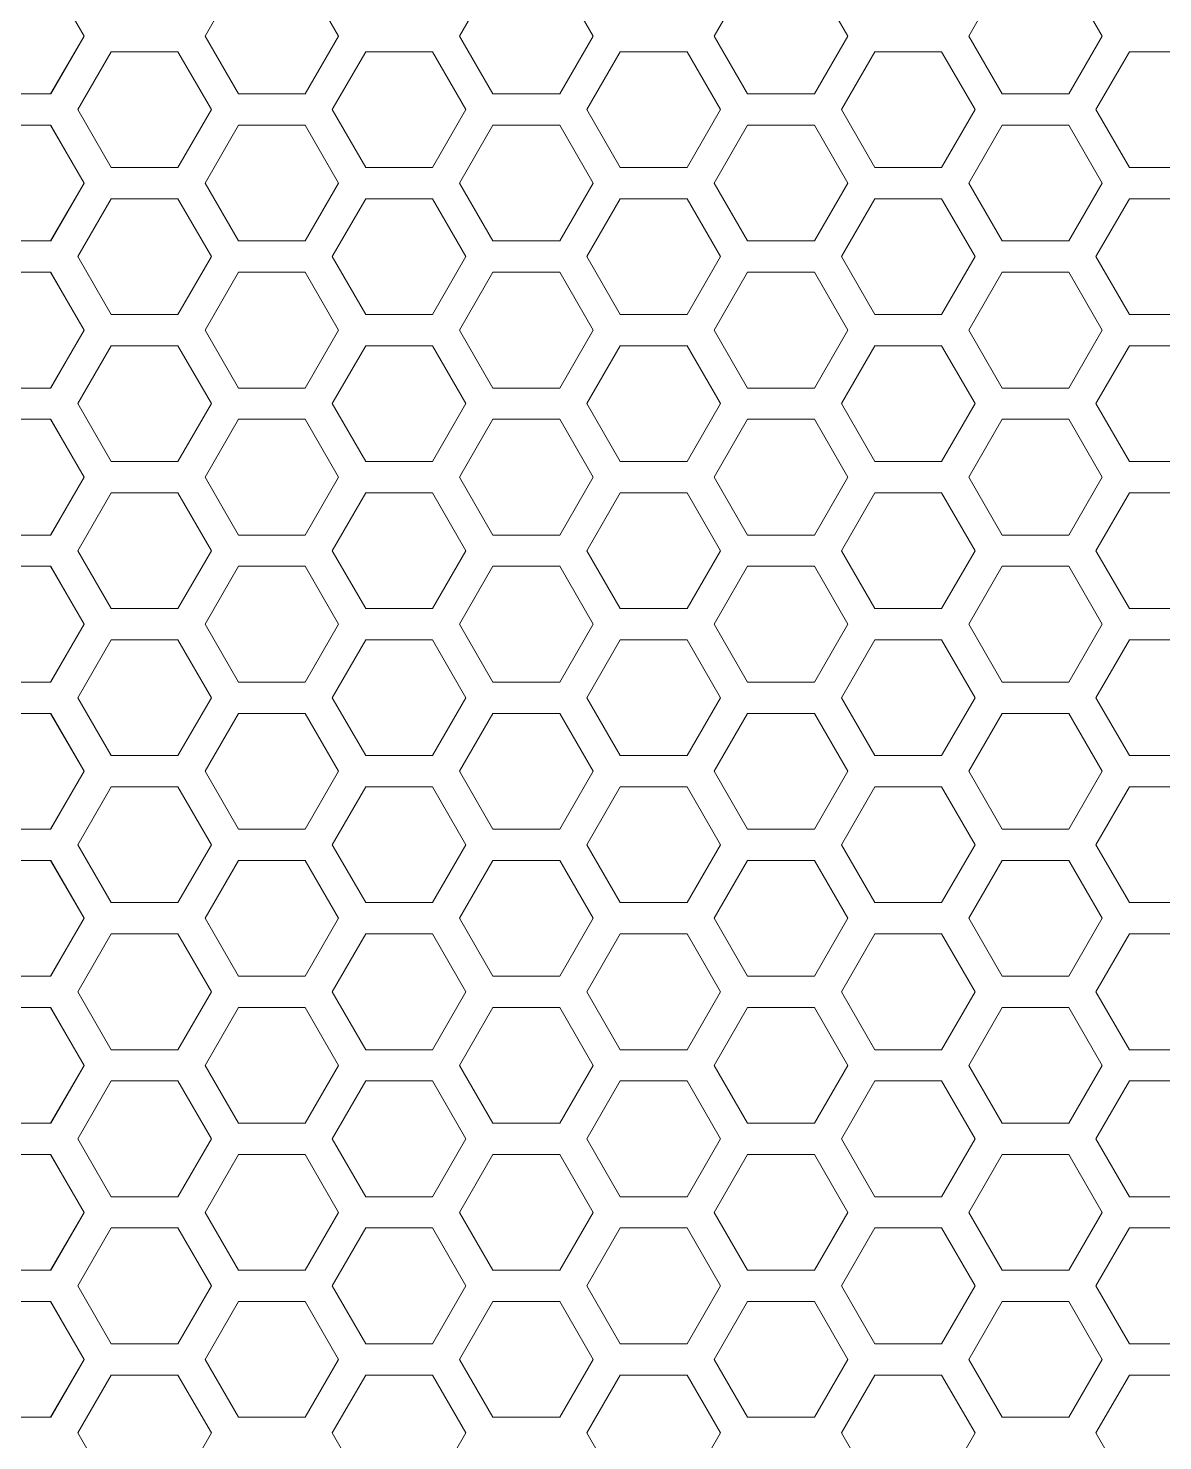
# Model space of a CAD drawing. Header units: millimetres. Extents: x 0 to 140, y -17 to 195.
# Drawn here: x 126.19 to 130.82, y 107.02 to 112.78 of the extents above; entities that cross this region are included whole.
import ezdxf

# ---------------------------------------------------------------- set-up
doc = ezdxf.new("R2010")
doc.units = ezdxf.units.MM
doc.layers.add('4203-42785_1_0', color=7, linetype='Continuous')

# ---------------------------------------------------------------- blocks, each defined once
blk = doc.blocks.new('a')
at = {"layer": '4203-42785_1_0', "color": 0, "linetype": 'ByBlock', "lineweight": 9}
for p, q in [((1510.0928, 432.4529), (1509.9861, 432.6378)), ((1510.5859, 432.6378), (1510.4792, 432.4529)), ((1510.9061, 432.4529), (1510.7994, 432.6378)), ((1511.3992, 432.6378), (1511.2925, 432.4529)), ((1511.7193, 432.4529), (1511.6126, 432.6378)), ((1512.2124, 432.6378), (1512.1057, 432.4529)), ((1512.5326, 432.4529), (1512.4259, 432.6378)), ((1513.0257, 432.6378), (1512.919, 432.4529)), ((1513.3458, 432.4529), (1513.2391, 432.6378)), ((1514.9724, 432.4529), (1514.8656, 432.6378)), ((1515.4655, 432.6378), (1515.3587, 432.4529)), ((1515.7856, 432.4529), (1515.6789, 432.6378)), ((1516.2788, 432.6378), (1516.1721, 432.4529)), ((1516.5989, 432.4529), (1516.4922, 432.6378)), ((1509.9861, 432.2681), (1510.0928, 432.4529)), ((1510.4792, 432.4529), (1510.5859, 432.2681)), ((1510.7994, 432.2681), (1510.9061, 432.4529)), ((1511.2925, 432.4529), (1511.3992, 432.2681)), ((1511.6126, 432.2681), (1511.7193, 432.4529)), ((1512.1057, 432.4529), (1512.2124, 432.2681)), ((1512.4259, 432.2681), (1512.5326, 432.4529)), ((1512.919, 432.4529), (1513.0257, 432.2681)), ((1513.2391, 432.2681), (1513.3458, 432.4529)), ((1514.8656, 432.2681), (1514.9724, 432.4529)), ((1515.3587, 432.4529), (1515.4655, 432.2681)), ((1515.6789, 432.2681), (1515.7856, 432.4529)), ((1516.1721, 432.4529), (1516.2788, 432.2681)), ((1516.4922, 432.2681), (1516.5989, 432.4529)), ((1510.1793, 432.403), (1510.0725, 432.2182)), ((1510.3927, 432.403), (1510.1793, 432.403)), ((1510.4994, 432.2182), (1510.3927, 432.403)), ((1510.9926, 432.403), (1510.8858, 432.2182)), ((1511.206, 432.403), (1510.9926, 432.403)), ((1511.3127, 432.2182), (1511.206, 432.403)), ((1511.8058, 432.403), (1511.6991, 432.2182)), ((1512.0192, 432.403), (1511.8058, 432.403)), ((1512.1259, 432.2182), (1512.0192, 432.403)), ((1512.6191, 432.403), (1512.5124, 432.2182)), ((1512.8325, 432.403), (1512.6191, 432.403)), ((1512.9393, 432.2182), (1512.8325, 432.403)), ((1513.4323, 432.403), (1513.3256, 432.2182)), ((1513.6457, 432.403), (1513.4323, 432.403)), ((1515.0588, 432.403), (1514.9521, 432.2182)), ((1515.2723, 432.403), (1515.0588, 432.403)), ((1515.379, 432.2182), (1515.2723, 432.403)), ((1515.8721, 432.403), (1515.7654, 432.2182)), ((1516.0855, 432.403), (1515.8721, 432.403)), ((1516.1923, 432.2182), (1516.0855, 432.403)), ((1509.7726, 432.2681), (1509.9861, 432.2681)), ((1510.5859, 432.2681), (1510.7994, 432.2681)), ((1511.3992, 432.2681), (1511.6126, 432.2681)), ((1512.2124, 432.2681), (1512.4259, 432.2681)), ((1513.0257, 432.2681), (1513.2391, 432.2681)), ((1514.6522, 432.2681), (1514.8656, 432.2681)), ((1515.4655, 432.2681), (1515.6789, 432.2681)), ((1516.2788, 432.2681), (1516.4922, 432.2681)), ((1510.0725, 432.2182), (1510.1793, 432.0333)), ((1510.3927, 432.0333), (1510.4994, 432.2182)), ((1510.8858, 432.2182), (1510.9926, 432.0333)), ((1511.206, 432.0333), (1511.3127, 432.2182)), ((1511.6991, 432.2182), (1511.8058, 432.0333)), ((1512.0192, 432.0333), (1512.1259, 432.2182)), ((1512.5124, 432.2182), (1512.6191, 432.0333)), ((1512.8325, 432.0333), (1512.9393, 432.2182)), ((1513.3256, 432.2182), (1513.4323, 432.0333)), ((1514.9521, 432.2182), (1515.0588, 432.0333)), ((1515.2723, 432.0333), (1515.379, 432.2182)), ((1515.7654, 432.2182), (1515.8721, 432.0333)), ((1516.0855, 432.0333), (1516.1923, 432.2182)), ((1509.9861, 432.1683), (1509.7726, 432.1683)), ((1510.0928, 431.9834), (1509.9861, 432.1683)), ((1510.5859, 432.1683), (1510.4792, 431.9834)), ((1510.7994, 432.1683), (1510.5859, 432.1683)), ((1510.9061, 431.9834), (1510.7994, 432.1683)), ((1511.3992, 432.1683), (1511.2925, 431.9834)), ((1511.6126, 432.1683), (1511.3992, 432.1683)), ((1511.7193, 431.9834), (1511.6126, 432.1683)), ((1512.2124, 432.1683), (1512.1057, 431.9834)), ((1512.4259, 432.1683), (1512.2124, 432.1683)), ((1512.5326, 431.9834), (1512.4259, 432.1683)), ((1513.0257, 432.1683), (1512.919, 431.9834)), ((1513.2391, 432.1683), (1513.0257, 432.1683)), ((1513.3458, 431.9834), (1513.2391, 432.1683)), ((1514.8656, 432.1683), (1514.6522, 432.1683)), ((1514.9724, 431.9834), (1514.8656, 432.1683)), ((1515.4655, 432.1683), (1515.3587, 431.9834)), ((1515.6789, 432.1683), (1515.4655, 432.1683)), ((1515.7856, 431.9834), (1515.6789, 432.1683)), ((1516.2788, 432.1683), (1516.1721, 431.9834)), ((1516.4922, 432.1683), (1516.2788, 432.1683)), ((1516.5989, 431.9834), (1516.4922, 432.1683)), ((1510.1793, 432.0333), (1510.3927, 432.0333)), ((1510.9926, 432.0333), (1511.206, 432.0333)), ((1511.8058, 432.0333), (1512.0192, 432.0333)), ((1512.6191, 432.0333), (1512.8325, 432.0333)), ((1513.4323, 432.0333), (1513.6457, 432.0333)), ((1515.0588, 432.0333), (1515.2723, 432.0333)), ((1515.8721, 432.0333), (1516.0855, 432.0333)), ((1509.9861, 431.7985), (1510.0928, 431.9834)), ((1510.4792, 431.9834), (1510.5859, 431.7985)), ((1510.7994, 431.7985), (1510.9061, 431.9834)), ((1511.2925, 431.9834), (1511.3992, 431.7985)), ((1511.6126, 431.7985), (1511.7193, 431.9834)), ((1512.1057, 431.9834), (1512.2124, 431.7985)), ((1512.4259, 431.7985), (1512.5326, 431.9834)), ((1512.919, 431.9834), (1513.0257, 431.7985)), ((1513.2391, 431.7985), (1513.3458, 431.9834)), ((1514.8656, 431.7985), (1514.9724, 431.9834)), ((1515.3587, 431.9834), (1515.4655, 431.7985)), ((1515.6789, 431.7985), (1515.7856, 431.9834)), ((1516.1721, 431.9834), (1516.2788, 431.7985)), ((1516.4922, 431.7985), (1516.5989, 431.9834)), ((1510.1793, 431.9335), (1510.0725, 431.7486)), ((1510.3927, 431.9335), (1510.1793, 431.9335)), ((1510.4994, 431.7486), (1510.3927, 431.9335)), ((1510.9926, 431.9335), (1510.8858, 431.7486)), ((1511.206, 431.9335), (1510.9926, 431.9335)), ((1511.3127, 431.7486), (1511.206, 431.9335)), ((1511.8058, 431.9335), (1511.6991, 431.7486)), ((1512.0192, 431.9335), (1511.8058, 431.9335)), ((1512.1259, 431.7486), (1512.0192, 431.9335)), ((1512.6191, 431.9335), (1512.5124, 431.7486)), ((1512.8325, 431.9335), (1512.6191, 431.9335)), ((1512.9393, 431.7486), (1512.8325, 431.9335)), ((1513.4323, 431.9335), (1513.3256, 431.7486)), ((1513.6457, 431.9335), (1513.4323, 431.9335)), ((1515.0588, 431.9335), (1514.9521, 431.7486)), ((1515.2723, 431.9335), (1515.0588, 431.9335)), ((1515.379, 431.7486), (1515.2723, 431.9335)), ((1515.8721, 431.9335), (1515.7654, 431.7486)), ((1516.0855, 431.9335), (1515.8721, 431.9335)), ((1516.1923, 431.7486), (1516.0855, 431.9335)), ((1509.7726, 431.7985), (1509.9861, 431.7985)), ((1510.5859, 431.7985), (1510.7994, 431.7985)), ((1511.3992, 431.7985), (1511.6126, 431.7985)), ((1512.2124, 431.7985), (1512.4259, 431.7985)), ((1513.0257, 431.7985), (1513.2391, 431.7985)), ((1514.6522, 431.7985), (1514.8656, 431.7985)), ((1515.4655, 431.7985), (1515.6789, 431.7985)), ((1516.2788, 431.7985), (1516.4922, 431.7985)), ((1510.0725, 431.7486), (1510.1793, 431.5638)), ((1510.3927, 431.5638), (1510.4994, 431.7486)), ((1510.8858, 431.7486), (1510.9926, 431.5638)), ((1511.206, 431.5638), (1511.3127, 431.7486)), ((1511.6991, 431.7486), (1511.8058, 431.5638)), ((1512.0192, 431.5638), (1512.1259, 431.7486)), ((1512.5124, 431.7486), (1512.6191, 431.5638)), ((1512.8325, 431.5638), (1512.9393, 431.7486)), ((1513.3256, 431.7486), (1513.4323, 431.5638)), ((1514.9521, 431.7486), (1515.0588, 431.5638)), ((1515.2723, 431.5638), (1515.379, 431.7486)), ((1515.7654, 431.7486), (1515.8721, 431.5638)), ((1516.0855, 431.5638), (1516.1923, 431.7486)), ((1509.9861, 431.6987), (1509.7726, 431.6987)), ((1510.0928, 431.5139), (1509.9861, 431.6987)), ((1510.5859, 431.6987), (1510.4792, 431.5139)), ((1510.7994, 431.6987), (1510.5859, 431.6987)), ((1510.9061, 431.5139), (1510.7994, 431.6987)), ((1511.3992, 431.6987), (1511.2925, 431.5139)), ((1511.6126, 431.6987), (1511.3992, 431.6987)), ((1511.7193, 431.5139), (1511.6126, 431.6987)), ((1512.2124, 431.6987), (1512.1057, 431.5139)), ((1512.4259, 431.6987), (1512.2124, 431.6987)), ((1512.5326, 431.5139), (1512.4259, 431.6987)), ((1513.0257, 431.6987), (1512.919, 431.5139)), ((1513.2391, 431.6987), (1513.0257, 431.6987)), ((1513.3458, 431.5139), (1513.2391, 431.6987)), ((1514.8656, 431.6987), (1514.6522, 431.6987)), ((1514.9724, 431.5139), (1514.8656, 431.6987)), ((1515.4655, 431.6987), (1515.3587, 431.5139)), ((1515.6789, 431.6987), (1515.4655, 431.6987)), ((1515.7856, 431.5139), (1515.6789, 431.6987)), ((1516.2788, 431.6987), (1516.1721, 431.5139)), ((1516.4922, 431.6987), (1516.2788, 431.6987)), ((1516.5989, 431.5139), (1516.4922, 431.6987)), ((1510.1793, 431.5638), (1510.3927, 431.5638)), ((1510.9926, 431.5638), (1511.206, 431.5638)), ((1511.8058, 431.5638), (1512.0192, 431.5638)), ((1512.6191, 431.5638), (1512.8325, 431.5638)), ((1513.4323, 431.5638), (1513.6457, 431.5638)), ((1515.0588, 431.5638), (1515.2723, 431.5638)), ((1515.8721, 431.5638), (1516.0855, 431.5638)), ((1509.9861, 431.329), (1510.0928, 431.5139)), ((1510.4792, 431.5139), (1510.5859, 431.329)), ((1510.7994, 431.329), (1510.9061, 431.5139)), ((1511.2925, 431.5139), (1511.3992, 431.329)), ((1511.6126, 431.329), (1511.7193, 431.5139)), ((1512.1057, 431.5139), (1512.2124, 431.329)), ((1512.4259, 431.329), (1512.5326, 431.5139)), ((1512.919, 431.5139), (1513.0257, 431.329)), ((1513.2391, 431.329), (1513.3458, 431.5139)), ((1514.8656, 431.329), (1514.9724, 431.5139)), ((1515.3587, 431.5139), (1515.4655, 431.329)), ((1515.6789, 431.329), (1515.7856, 431.5139)), ((1516.1721, 431.5139), (1516.2788, 431.329)), ((1516.4922, 431.329), (1516.5989, 431.5139)), ((1510.1793, 431.4639), (1510.0725, 431.2791)), ((1510.3927, 431.4639), (1510.1793, 431.4639)), ((1510.4994, 431.2791), (1510.3927, 431.4639)), ((1510.9926, 431.4639), (1510.8858, 431.2791)), ((1511.206, 431.4639), (1510.9926, 431.4639)), ((1511.3127, 431.2791), (1511.206, 431.4639)), ((1511.8058, 431.4639), (1511.6991, 431.2791)), ((1512.0192, 431.4639), (1511.8058, 431.4639)), ((1512.1259, 431.2791), (1512.0192, 431.4639)), ((1512.6191, 431.4639), (1512.5124, 431.2791)), ((1512.8325, 431.4639), (1512.6191, 431.4639)), ((1512.9393, 431.2791), (1512.8325, 431.4639)), ((1513.4323, 431.4639), (1513.3256, 431.2791)), ((1513.6457, 431.4639), (1513.4323, 431.4639)), ((1515.0588, 431.4639), (1514.9521, 431.2791)), ((1515.2723, 431.4639), (1515.0588, 431.4639)), ((1515.379, 431.2791), (1515.2723, 431.4639)), ((1515.8721, 431.4639), (1515.7654, 431.2791)), ((1516.0855, 431.4639), (1515.8721, 431.4639)), ((1516.1923, 431.2791), (1516.0855, 431.4639)), ((1509.7726, 431.329), (1509.9861, 431.329)), ((1510.5859, 431.329), (1510.7994, 431.329)), ((1511.3992, 431.329), (1511.6126, 431.329)), ((1512.2124, 431.329), (1512.4259, 431.329)), ((1513.0257, 431.329), (1513.2391, 431.329)), ((1514.6522, 431.329), (1514.8656, 431.329)), ((1515.4655, 431.329), (1515.6789, 431.329)), ((1516.2788, 431.329), (1516.4922, 431.329)), ((1510.0725, 431.2791), (1510.1793, 431.0942)), ((1510.3927, 431.0942), (1510.4994, 431.2791)), ((1510.8858, 431.2791), (1510.9926, 431.0942)), ((1511.206, 431.0942), (1511.3127, 431.2791)), ((1511.6991, 431.2791), (1511.8058, 431.0942)), ((1512.0192, 431.0942), (1512.1259, 431.2791)), ((1512.5124, 431.2791), (1512.6191, 431.0942)), ((1512.8325, 431.0942), (1512.9393, 431.2791)), ((1513.3256, 431.2791), (1513.4323, 431.0942)), ((1514.9521, 431.2791), (1515.0588, 431.0942)), ((1515.2723, 431.0942), (1515.379, 431.2791)), ((1515.7654, 431.2791), (1515.8721, 431.0942)), ((1516.0855, 431.0942), (1516.1923, 431.2791)), ((1509.9861, 431.2292), (1509.7726, 431.2292)), ((1510.0928, 431.0443), (1509.9861, 431.2292)), ((1510.5859, 431.2292), (1510.4792, 431.0443)), ((1510.7994, 431.2292), (1510.5859, 431.2292)), ((1510.9061, 431.0443), (1510.7994, 431.2292)), ((1511.3992, 431.2292), (1511.2925, 431.0443)), ((1511.6126, 431.2292), (1511.3992, 431.2292)), ((1511.7193, 431.0443), (1511.6126, 431.2292)), ((1512.2124, 431.2292), (1512.1057, 431.0443)), ((1512.4259, 431.2292), (1512.2124, 431.2292)), ((1512.5326, 431.0443), (1512.4259, 431.2292)), ((1513.0257, 431.2292), (1512.919, 431.0443)), ((1513.2391, 431.2292), (1513.0257, 431.2292)), ((1513.3458, 431.0443), (1513.2391, 431.2292)), ((1514.8656, 431.2292), (1514.6522, 431.2292)), ((1514.9724, 431.0443), (1514.8656, 431.2292)), ((1515.4655, 431.2292), (1515.3587, 431.0443)), ((1515.6789, 431.2292), (1515.4655, 431.2292)), ((1515.7856, 431.0443), (1515.6789, 431.2292)), ((1516.2788, 431.2292), (1516.1721, 431.0443)), ((1516.4922, 431.2292), (1516.2788, 431.2292)), ((1516.5989, 431.0443), (1516.4922, 431.2292)), ((1510.1793, 431.0942), (1510.3927, 431.0942)), ((1510.9926, 431.0942), (1511.206, 431.0942)), ((1511.8058, 431.0942), (1512.0192, 431.0942)), ((1512.6191, 431.0942), (1512.8325, 431.0942)), ((1513.4323, 431.0942), (1513.6457, 431.0942)), ((1515.0588, 431.0942), (1515.2723, 431.0942)), ((1515.8721, 431.0942), (1516.0855, 431.0942)), ((1509.9861, 430.8594), (1510.0928, 431.0443)), ((1510.4792, 431.0443), (1510.5859, 430.8594)), ((1510.7994, 430.8594), (1510.9061, 431.0443)), ((1511.2925, 431.0443), (1511.3992, 430.8594)), ((1511.6126, 430.8594), (1511.7193, 431.0443)), ((1512.1057, 431.0443), (1512.2124, 430.8594)), ((1512.4259, 430.8594), (1512.5326, 431.0443)), ((1512.919, 431.0443), (1513.0257, 430.8594)), ((1513.2391, 430.8594), (1513.3458, 431.0443)), ((1514.8656, 430.8594), (1514.9724, 431.0443)), ((1515.3587, 431.0443), (1515.4655, 430.8594)), ((1515.6789, 430.8594), (1515.7856, 431.0443)), ((1516.1721, 431.0443), (1516.2788, 430.8594)), ((1516.4922, 430.8594), (1516.5989, 431.0443)), ((1510.1793, 430.9944), (1510.0725, 430.8095)), ((1510.3927, 430.9944), (1510.1793, 430.9944)), ((1510.4994, 430.8095), (1510.3927, 430.9944)), ((1510.9926, 430.9944), (1510.8858, 430.8095)), ((1511.206, 430.9944), (1510.9926, 430.9944)), ((1511.3127, 430.8095), (1511.206, 430.9944)), ((1511.8058, 430.9944), (1511.6991, 430.8095)), ((1512.0192, 430.9944), (1511.8058, 430.9944)), ((1512.1259, 430.8095), (1512.0192, 430.9944)), ((1512.6191, 430.9944), (1512.5124, 430.8095)), ((1512.8325, 430.9944), (1512.6191, 430.9944)), ((1512.9393, 430.8095), (1512.8325, 430.9944)), ((1513.4323, 430.9944), (1513.3256, 430.8095)), ((1513.6457, 430.9944), (1513.4323, 430.9944)), ((1515.0588, 430.9944), (1514.9521, 430.8095)), ((1515.2723, 430.9944), (1515.0588, 430.9944)), ((1515.379, 430.8095), (1515.2723, 430.9944)), ((1515.8721, 430.9944), (1515.7654, 430.8095)), ((1516.0855, 430.9944), (1515.8721, 430.9944)), ((1516.1923, 430.8095), (1516.0855, 430.9944)), ((1509.7726, 430.8594), (1509.9861, 430.8594)), ((1510.5859, 430.8594), (1510.7994, 430.8594)), ((1511.3992, 430.8594), (1511.6126, 430.8594)), ((1512.2124, 430.8594), (1512.4259, 430.8594)), ((1513.0257, 430.8594), (1513.2391, 430.8594)), ((1514.6522, 430.8594), (1514.8656, 430.8594)), ((1515.4655, 430.8594), (1515.6789, 430.8594)), ((1516.2788, 430.8594), (1516.4922, 430.8594)), ((1510.0725, 430.8095), (1510.1793, 430.6247)), ((1510.3927, 430.6247), (1510.4994, 430.8095)), ((1510.8858, 430.8095), (1510.9926, 430.6247)), ((1511.206, 430.6247), (1511.3127, 430.8095)), ((1511.6991, 430.8095), (1511.8058, 430.6247)), ((1512.0192, 430.6247), (1512.1259, 430.8095)), ((1512.5124, 430.8095), (1512.6191, 430.6247)), ((1512.8325, 430.6247), (1512.9393, 430.8095)), ((1513.3256, 430.8095), (1513.4323, 430.6247)), ((1514.9521, 430.8095), (1515.0588, 430.6247)), ((1515.2723, 430.6247), (1515.379, 430.8095)), ((1515.7654, 430.8095), (1515.8721, 430.6247)), ((1516.0855, 430.6247), (1516.1923, 430.8095)), ((1509.9861, 430.7596), (1509.7726, 430.7596)), ((1510.0928, 430.5748), (1509.9861, 430.7596)), ((1510.5859, 430.7596), (1510.4792, 430.5748)), ((1510.7994, 430.7596), (1510.5859, 430.7596)), ((1510.9061, 430.5748), (1510.7994, 430.7596)), ((1511.3992, 430.7596), (1511.2925, 430.5748)), ((1511.6126, 430.7596), (1511.3992, 430.7596)), ((1511.7193, 430.5748), (1511.6126, 430.7596)), ((1512.2124, 430.7596), (1512.1057, 430.5748)), ((1512.4259, 430.7596), (1512.2124, 430.7596)), ((1512.5326, 430.5748), (1512.4259, 430.7596)), ((1513.0257, 430.7596), (1512.919, 430.5748)), ((1513.2391, 430.7596), (1513.0257, 430.7596)), ((1513.3458, 430.5748), (1513.2391, 430.7596)), ((1514.8656, 430.7596), (1514.6522, 430.7596)), ((1514.9724, 430.5748), (1514.8656, 430.7596)), ((1515.4655, 430.7596), (1515.3587, 430.5748)), ((1515.6789, 430.7596), (1515.4655, 430.7596)), ((1515.7856, 430.5748), (1515.6789, 430.7596)), ((1516.2788, 430.7596), (1516.1721, 430.5748)), ((1516.4922, 430.7596), (1516.2788, 430.7596)), ((1516.5989, 430.5748), (1516.4922, 430.7596)), ((1510.1793, 430.6247), (1510.3927, 430.6247)), ((1510.9926, 430.6247), (1511.206, 430.6247)), ((1511.8058, 430.6247), (1512.0192, 430.6247)), ((1512.6191, 430.6247), (1512.8325, 430.6247)), ((1513.4323, 430.6247), (1513.6457, 430.6247)), ((1515.0588, 430.6247), (1515.2723, 430.6247)), ((1515.8721, 430.6247), (1516.0855, 430.6247)), ((1509.9861, 430.3899), (1510.0928, 430.5748)), ((1510.4792, 430.5748), (1510.5859, 430.3899)), ((1510.7994, 430.3899), (1510.9061, 430.5748)), ((1511.2925, 430.5748), (1511.3992, 430.3899)), ((1511.6126, 430.3899), (1511.7193, 430.5748)), ((1512.1057, 430.5748), (1512.2124, 430.3899)), ((1512.4259, 430.3899), (1512.5326, 430.5748)), ((1512.919, 430.5748), (1513.0257, 430.3899)), ((1513.2391, 430.3899), (1513.3458, 430.5748)), ((1514.8656, 430.3899), (1514.9724, 430.5748)), ((1515.3587, 430.5748), (1515.4655, 430.3899)), ((1515.6789, 430.3899), (1515.7856, 430.5748)), ((1516.1721, 430.5748), (1516.2788, 430.3899)), ((1516.4922, 430.3899), (1516.5989, 430.5748)), ((1510.1793, 430.5249), (1510.0725, 430.34)), ((1510.3927, 430.5249), (1510.1793, 430.5249)), ((1510.4994, 430.34), (1510.3927, 430.5249)), ((1510.9926, 430.5249), (1510.8858, 430.34)), ((1511.206, 430.5249), (1510.9926, 430.5249)), ((1511.3127, 430.34), (1511.206, 430.5249)), ((1511.8058, 430.5249), (1511.6991, 430.34)), ((1512.0192, 430.5249), (1511.8058, 430.5249)), ((1512.1259, 430.34), (1512.0192, 430.5249)), ((1512.6191, 430.5249), (1512.5124, 430.34)), ((1512.8325, 430.5249), (1512.6191, 430.5249)), ((1512.9393, 430.34), (1512.8325, 430.5249)), ((1513.4323, 430.5249), (1513.3256, 430.34)), ((1513.6457, 430.5249), (1513.4323, 430.5249)), ((1515.0588, 430.5249), (1514.9521, 430.34)), ((1515.2723, 430.5249), (1515.0588, 430.5249)), ((1515.379, 430.34), (1515.2723, 430.5249)), ((1515.8721, 430.5249), (1515.7654, 430.34)), ((1516.0855, 430.5249), (1515.8721, 430.5249)), ((1516.1923, 430.34), (1516.0855, 430.5249)), ((1509.7726, 430.3899), (1509.9861, 430.3899)), ((1510.5859, 430.3899), (1510.7994, 430.3899)), ((1511.3992, 430.3899), (1511.6126, 430.3899)), ((1512.2124, 430.3899), (1512.4259, 430.3899)), ((1513.0257, 430.3899), (1513.2391, 430.3899)), ((1514.6522, 430.3899), (1514.8656, 430.3899)), ((1515.4655, 430.3899), (1515.6789, 430.3899)), ((1516.2788, 430.3899), (1516.4922, 430.3899)), ((1510.0725, 430.34), (1510.1793, 430.1551)), ((1510.3927, 430.1551), (1510.4994, 430.34)), ((1510.8858, 430.34), (1510.9926, 430.1551)), ((1511.206, 430.1551), (1511.3127, 430.34)), ((1511.6991, 430.34), (1511.8058, 430.1551)), ((1512.0192, 430.1551), (1512.1259, 430.34)), ((1512.5124, 430.34), (1512.6191, 430.1551)), ((1512.8325, 430.1551), (1512.9393, 430.34)), ((1513.3256, 430.34), (1513.4323, 430.1551)), ((1514.9521, 430.34), (1515.0588, 430.1551)), ((1515.2723, 430.1551), (1515.379, 430.34)), ((1515.7654, 430.34), (1515.8721, 430.1551)), ((1516.0855, 430.1551), (1516.1923, 430.34)), ((1509.9861, 430.2901), (1509.7726, 430.2901)), ((1510.0928, 430.1052), (1509.9861, 430.2901)), ((1510.5859, 430.2901), (1510.4792, 430.1052)), ((1510.7994, 430.2901), (1510.5859, 430.2901)), ((1510.9061, 430.1052), (1510.7994, 430.2901)), ((1511.3992, 430.2901), (1511.2925, 430.1052)), ((1511.6126, 430.2901), (1511.3992, 430.2901)), ((1511.7193, 430.1052), (1511.6126, 430.2901)), ((1512.2124, 430.2901), (1512.1057, 430.1052)), ((1512.4259, 430.2901), (1512.2124, 430.2901)), ((1512.5326, 430.1052), (1512.4259, 430.2901)), ((1513.0257, 430.2901), (1512.919, 430.1052)), ((1513.2391, 430.2901), (1513.0257, 430.2901)), ((1513.3458, 430.1052), (1513.2391, 430.2901)), ((1514.8656, 430.2901), (1514.6522, 430.2901)), ((1514.9724, 430.1052), (1514.8656, 430.2901)), ((1515.4655, 430.2901), (1515.3587, 430.1052)), ((1515.6789, 430.2901), (1515.4655, 430.2901)), ((1515.7856, 430.1052), (1515.6789, 430.2901)), ((1516.2788, 430.2901), (1516.1721, 430.1052)), ((1516.4922, 430.2901), (1516.2788, 430.2901)), ((1516.5989, 430.1052), (1516.4922, 430.2901)), ((1510.1793, 430.1551), (1510.3927, 430.1551)), ((1510.9926, 430.1551), (1511.206, 430.1551)), ((1511.8058, 430.1551), (1512.0192, 430.1551)), ((1512.6191, 430.1551), (1512.8325, 430.1551)), ((1513.4323, 430.1551), (1513.6457, 430.1551)), ((1515.0588, 430.1551), (1515.2723, 430.1551)), ((1515.8721, 430.1551), (1516.0855, 430.1551)), ((1509.9861, 429.9204), (1510.0928, 430.1052)), ((1510.4792, 430.1052), (1510.5859, 429.9204)), ((1510.7994, 429.9204), (1510.9061, 430.1052)), ((1511.2925, 430.1052), (1511.3992, 429.9204)), ((1511.6126, 429.9204), (1511.7193, 430.1052)), ((1512.1057, 430.1052), (1512.2124, 429.9204)), ((1512.4259, 429.9204), (1512.5326, 430.1052)), ((1512.919, 430.1052), (1513.0257, 429.9204)), ((1513.2391, 429.9204), (1513.3458, 430.1052)), ((1514.8656, 429.9204), (1514.9724, 430.1052)), ((1515.3587, 430.1052), (1515.4655, 429.9204)), ((1515.6789, 429.9204), (1515.7856, 430.1052)), ((1516.1721, 430.1052), (1516.2788, 429.9204)), ((1516.4922, 429.9204), (1516.5989, 430.1052)), ((1510.1793, 430.0553), (1510.0725, 429.8704)), ((1510.3927, 430.0553), (1510.1793, 430.0553)), ((1510.4994, 429.8704), (1510.3927, 430.0553)), ((1510.9926, 430.0553), (1510.8858, 429.8704)), ((1511.206, 430.0553), (1510.9926, 430.0553)), ((1511.3127, 429.8704), (1511.206, 430.0553)), ((1511.8058, 430.0553), (1511.6991, 429.8704)), ((1512.0192, 430.0553), (1511.8058, 430.0553)), ((1512.1259, 429.8704), (1512.0192, 430.0553)), ((1512.6191, 430.0553), (1512.5124, 429.8704)), ((1512.8325, 430.0553), (1512.6191, 430.0553)), ((1512.9393, 429.8704), (1512.8325, 430.0553)), ((1513.4323, 430.0553), (1513.3256, 429.8704)), ((1513.6457, 430.0553), (1513.4323, 430.0553)), ((1515.0588, 430.0553), (1514.9521, 429.8704)), ((1515.2723, 430.0553), (1515.0588, 430.0553)), ((1515.379, 429.8704), (1515.2723, 430.0553)), ((1515.8721, 430.0553), (1515.7654, 429.8704)), ((1516.0855, 430.0553), (1515.8721, 430.0553)), ((1516.1923, 429.8704), (1516.0855, 430.0553)), ((1509.7726, 429.9204), (1509.9861, 429.9204)), ((1510.5859, 429.9204), (1510.7994, 429.9204)), ((1511.3992, 429.9204), (1511.6126, 429.9204)), ((1512.2124, 429.9204), (1512.4259, 429.9204)), ((1513.0257, 429.9204), (1513.2391, 429.9204)), ((1514.6522, 429.9204), (1514.8656, 429.9204)), ((1515.4655, 429.9204), (1515.6789, 429.9204)), ((1516.2788, 429.9204), (1516.4922, 429.9204)), ((1510.0725, 429.8704), (1510.1793, 429.6856)), ((1510.3927, 429.6856), (1510.4994, 429.8704)), ((1510.8858, 429.8704), (1510.9926, 429.6856)), ((1511.206, 429.6856), (1511.3127, 429.8704)), ((1511.6991, 429.8704), (1511.8058, 429.6856)), ((1512.0192, 429.6856), (1512.1259, 429.8704)), ((1512.5124, 429.8704), (1512.6191, 429.6856)), ((1512.8325, 429.6856), (1512.9393, 429.8704)), ((1513.3256, 429.8704), (1513.4323, 429.6856)), ((1514.9521, 429.8704), (1515.0588, 429.6856)), ((1515.2723, 429.6856), (1515.379, 429.8704)), ((1515.7654, 429.8704), (1515.8721, 429.6856)), ((1516.0855, 429.6856), (1516.1923, 429.8704)), ((1509.9861, 429.8205), (1509.7726, 429.8205)), ((1510.0928, 429.6357), (1509.9861, 429.8205)), ((1510.5859, 429.8205), (1510.4792, 429.6357)), ((1510.7994, 429.8205), (1510.5859, 429.8205)), ((1510.9061, 429.6357), (1510.7994, 429.8205)), ((1511.3992, 429.8205), (1511.2925, 429.6357)), ((1511.6126, 429.8205), (1511.3992, 429.8205)), ((1511.7193, 429.6357), (1511.6126, 429.8205)), ((1512.2124, 429.8205), (1512.1057, 429.6357)), ((1512.4259, 429.8205), (1512.2124, 429.8205)), ((1512.5326, 429.6357), (1512.4259, 429.8205)), ((1513.0257, 429.8205), (1512.919, 429.6357)), ((1513.2391, 429.8205), (1513.0257, 429.8205)), ((1513.3458, 429.6357), (1513.2391, 429.8205)), ((1514.8656, 429.8205), (1514.6522, 429.8205)), ((1514.9724, 429.6357), (1514.8656, 429.8205)), ((1515.4655, 429.8205), (1515.3587, 429.6357)), ((1515.6789, 429.8205), (1515.4655, 429.8205)), ((1515.7856, 429.6357), (1515.6789, 429.8205)), ((1516.2788, 429.8205), (1516.1721, 429.6357)), ((1516.4922, 429.8205), (1516.2788, 429.8205)), ((1516.5989, 429.6357), (1516.4922, 429.8205)), ((1510.1793, 429.6856), (1510.3927, 429.6856)), ((1510.9926, 429.6856), (1511.206, 429.6856)), ((1511.8058, 429.6856), (1512.0192, 429.6856)), ((1512.6191, 429.6856), (1512.8325, 429.6856)), ((1513.4323, 429.6856), (1513.6457, 429.6856)), ((1515.0588, 429.6856), (1515.2723, 429.6856)), ((1515.8721, 429.6856), (1516.0855, 429.6856)), ((1509.9861, 429.4508), (1510.0928, 429.6357)), ((1510.4792, 429.6357), (1510.5859, 429.4508)), ((1510.7994, 429.4508), (1510.9061, 429.6357)), ((1511.2925, 429.6357), (1511.3992, 429.4508)), ((1511.6126, 429.4508), (1511.7193, 429.6357)), ((1512.1057, 429.6357), (1512.2124, 429.4508)), ((1512.4259, 429.4508), (1512.5326, 429.6357)), ((1512.919, 429.6357), (1513.0257, 429.4508)), ((1513.2391, 429.4508), (1513.3458, 429.6357)), ((1514.8656, 429.4508), (1514.9724, 429.6357)), ((1515.3587, 429.6357), (1515.4655, 429.4508)), ((1515.6789, 429.4508), (1515.7856, 429.6357)), ((1516.1721, 429.6357), (1516.2788, 429.4508)), ((1516.4922, 429.4508), (1516.5989, 429.6357)), ((1510.1793, 429.5858), (1510.0725, 429.4009)), ((1510.3927, 429.5858), (1510.1793, 429.5858)), ((1510.4994, 429.4009), (1510.3927, 429.5858)), ((1510.9926, 429.5858), (1510.8858, 429.4009)), ((1511.206, 429.5858), (1510.9926, 429.5858)), ((1511.3127, 429.4009), (1511.206, 429.5858)), ((1511.8058, 429.5858), (1511.6991, 429.4009)), ((1512.0192, 429.5858), (1511.8058, 429.5858)), ((1512.1259, 429.4009), (1512.0192, 429.5858)), ((1512.6191, 429.5858), (1512.5124, 429.4009)), ((1512.8325, 429.5858), (1512.6191, 429.5858)), ((1512.9393, 429.4009), (1512.8325, 429.5858)), ((1513.4323, 429.5858), (1513.3256, 429.4009)), ((1513.6457, 429.5858), (1513.4323, 429.5858)), ((1515.0588, 429.5858), (1514.9521, 429.4009)), ((1515.2723, 429.5858), (1515.0588, 429.5858)), ((1515.379, 429.4009), (1515.2723, 429.5858)), ((1515.8721, 429.5858), (1515.7654, 429.4009)), ((1516.0855, 429.5858), (1515.8721, 429.5858)), ((1516.1923, 429.4009), (1516.0855, 429.5858)), ((1509.7726, 429.4508), (1509.9861, 429.4508)), ((1510.5859, 429.4508), (1510.7994, 429.4508)), ((1511.3992, 429.4508), (1511.6126, 429.4508)), ((1512.2124, 429.4508), (1512.4259, 429.4508)), ((1513.0257, 429.4508), (1513.2391, 429.4508)), ((1514.6522, 429.4508), (1514.8656, 429.4508)), ((1515.4655, 429.4508), (1515.6789, 429.4508)), ((1516.2788, 429.4508), (1516.4922, 429.4508)), ((1510.0725, 429.4009), (1510.1793, 429.216)), ((1510.3927, 429.216), (1510.4994, 429.4009)), ((1510.8858, 429.4009), (1510.9926, 429.216)), ((1511.206, 429.216), (1511.3127, 429.4009)), ((1511.6991, 429.4009), (1511.8058, 429.216)), ((1512.0192, 429.216), (1512.1259, 429.4009)), ((1512.5124, 429.4009), (1512.6191, 429.216)), ((1512.8325, 429.216), (1512.9393, 429.4009)), ((1513.3256, 429.4009), (1513.4323, 429.216)), ((1514.9521, 429.4009), (1515.0588, 429.216)), ((1515.2723, 429.216), (1515.379, 429.4009)), ((1515.7654, 429.4009), (1515.8721, 429.216)), ((1516.0855, 429.216), (1516.1923, 429.4009)), ((1509.9861, 429.351), (1509.7726, 429.351)), ((1510.0928, 429.1661), (1509.9861, 429.351)), ((1510.5859, 429.351), (1510.4792, 429.1661)), ((1510.7994, 429.351), (1510.5859, 429.351)), ((1510.9061, 429.1661), (1510.7994, 429.351)), ((1511.3992, 429.351), (1511.2925, 429.1661)), ((1511.6126, 429.351), (1511.3992, 429.351)), ((1511.7193, 429.1661), (1511.6126, 429.351)), ((1512.2124, 429.351), (1512.1057, 429.1661)), ((1512.4259, 429.351), (1512.2124, 429.351)), ((1512.5326, 429.1661), (1512.4259, 429.351)), ((1513.0257, 429.351), (1512.919, 429.1661)), ((1513.2391, 429.351), (1513.0257, 429.351)), ((1513.3458, 429.1661), (1513.2391, 429.351)), ((1514.8656, 429.351), (1514.6522, 429.351)), ((1514.9724, 429.1661), (1514.8656, 429.351)), ((1515.4655, 429.351), (1515.3587, 429.1661)), ((1515.6789, 429.351), (1515.4655, 429.351)), ((1515.7856, 429.1661), (1515.6789, 429.351)), ((1516.2788, 429.351), (1516.1721, 429.1661)), ((1516.4922, 429.351), (1516.2788, 429.351)), ((1516.5989, 429.1661), (1516.4922, 429.351)), ((1510.1793, 429.216), (1510.3927, 429.216)), ((1510.9926, 429.216), (1511.206, 429.216)), ((1511.8058, 429.216), (1512.0192, 429.216)), ((1512.6191, 429.216), (1512.8325, 429.216)), ((1513.4323, 429.216), (1513.6457, 429.216)), ((1515.0588, 429.216), (1515.2723, 429.216)), ((1515.8721, 429.216), (1516.0855, 429.216)), ((1509.9861, 428.9813), (1510.0928, 429.1661)), ((1510.4792, 429.1661), (1510.5859, 428.9813)), ((1510.7994, 428.9813), (1510.9061, 429.1661)), ((1511.2925, 429.1661), (1511.3992, 428.9813)), ((1511.6126, 428.9813), (1511.7193, 429.1661)), ((1512.1057, 429.1661), (1512.2124, 428.9813)), ((1512.4259, 428.9813), (1512.5326, 429.1661)), ((1512.919, 429.1661), (1513.0257, 428.9813)), ((1513.2391, 428.9813), (1513.3458, 429.1661)), ((1514.8656, 428.9813), (1514.9724, 429.1661)), ((1515.3587, 429.1661), (1515.4655, 428.9813)), ((1515.6789, 428.9813), (1515.7856, 429.1661)), ((1516.1721, 429.1661), (1516.2788, 428.9813)), ((1516.4922, 428.9813), (1516.5989, 429.1661)), ((1510.1793, 429.1162), (1510.0725, 428.9314)), ((1510.3927, 429.1162), (1510.1793, 429.1162)), ((1510.4994, 428.9314), (1510.3927, 429.1162)), ((1510.9926, 429.1162), (1510.8858, 428.9314)), ((1511.206, 429.1162), (1510.9926, 429.1162)), ((1511.3127, 428.9314), (1511.206, 429.1162)), ((1511.8058, 429.1162), (1511.6991, 428.9314)), ((1512.0192, 429.1162), (1511.8058, 429.1162)), ((1512.1259, 428.9314), (1512.0192, 429.1162)), ((1512.6191, 429.1162), (1512.5124, 428.9314)), ((1512.8325, 429.1162), (1512.6191, 429.1162)), ((1512.9393, 428.9314), (1512.8325, 429.1162)), ((1513.4323, 429.1162), (1513.3256, 428.9314)), ((1513.6457, 429.1162), (1513.4323, 429.1162)), ((1515.0588, 429.1162), (1514.9521, 428.9314)), ((1515.2723, 429.1162), (1515.0588, 429.1162)), ((1515.379, 428.9314), (1515.2723, 429.1162)), ((1515.8721, 429.1162), (1515.7654, 428.9314)), ((1516.0855, 429.1162), (1515.8721, 429.1162)), ((1516.1923, 428.9314), (1516.0855, 429.1162)), ((1509.7726, 428.9813), (1509.9861, 428.9813)), ((1510.5859, 428.9813), (1510.7994, 428.9813)), ((1511.3992, 428.9813), (1511.6126, 428.9813)), ((1512.2124, 428.9813), (1512.4259, 428.9813)), ((1513.0257, 428.9813), (1513.2391, 428.9813)), ((1514.6522, 428.9813), (1514.8656, 428.9813)), ((1515.4655, 428.9813), (1515.6789, 428.9813)), ((1516.2788, 428.9813), (1516.4922, 428.9813)), ((1510.0725, 428.9314), (1510.1793, 428.7465)), ((1510.3927, 428.7465), (1510.4994, 428.9314)), ((1510.8858, 428.9314), (1510.9926, 428.7465)), ((1511.206, 428.7465), (1511.3127, 428.9314)), ((1511.6991, 428.9314), (1511.8058, 428.7465)), ((1512.0192, 428.7465), (1512.1259, 428.9314)), ((1512.5124, 428.9314), (1512.6191, 428.7465)), ((1512.8325, 428.7465), (1512.9393, 428.9314)), ((1513.3256, 428.9314), (1513.4323, 428.7465)), ((1514.9521, 428.9314), (1515.0588, 428.7465)), ((1515.2723, 428.7465), (1515.379, 428.9314)), ((1515.7654, 428.9314), (1515.8721, 428.7465)), ((1516.0855, 428.7465), (1516.1923, 428.9314)), ((1509.9861, 428.8815), (1509.7726, 428.8815)), ((1510.0928, 428.6966), (1509.9861, 428.8815)), ((1510.5859, 428.8815), (1510.4792, 428.6966)), ((1510.7994, 428.8815), (1510.5859, 428.8815)), ((1510.9061, 428.6966), (1510.7994, 428.8815)), ((1511.3992, 428.8815), (1511.2925, 428.6966)), ((1511.6126, 428.8815), (1511.3992, 428.8815)), ((1511.7193, 428.6966), (1511.6126, 428.8815)), ((1512.2124, 428.8815), (1512.1057, 428.6966)), ((1512.4259, 428.8815), (1512.2124, 428.8815)), ((1512.5326, 428.6966), (1512.4259, 428.8815)), ((1513.0257, 428.8815), (1512.919, 428.6966)), ((1513.2391, 428.8815), (1513.0257, 428.8815)), ((1513.3458, 428.6966), (1513.2391, 428.8815)), ((1514.8656, 428.8815), (1514.6522, 428.8815)), ((1514.9724, 428.6966), (1514.8656, 428.8815)), ((1515.4655, 428.8815), (1515.3587, 428.6966)), ((1515.6789, 428.8815), (1515.4655, 428.8815)), ((1515.7856, 428.6966), (1515.6789, 428.8815)), ((1516.2788, 428.8815), (1516.1721, 428.6966)), ((1516.4922, 428.8815), (1516.2788, 428.8815)), ((1516.5989, 428.6966), (1516.4922, 428.8815)), ((1510.1793, 428.7465), (1510.3927, 428.7465)), ((1510.9926, 428.7465), (1511.206, 428.7465)), ((1511.8058, 428.7465), (1512.0192, 428.7465)), ((1512.6191, 428.7465), (1512.8325, 428.7465)), ((1513.4323, 428.7465), (1513.6457, 428.7465)), ((1515.0588, 428.7465), (1515.2723, 428.7465)), ((1515.8721, 428.7465), (1516.0855, 428.7465)), ((1509.9861, 428.5117), (1510.0928, 428.6966)), ((1510.4792, 428.6966), (1510.5859, 428.5117)), ((1510.7994, 428.5117), (1510.9061, 428.6966)), ((1511.2925, 428.6966), (1511.3992, 428.5117)), ((1511.6126, 428.5117), (1511.7193, 428.6966)), ((1512.1057, 428.6966), (1512.2124, 428.5117)), ((1512.4259, 428.5117), (1512.5326, 428.6966)), ((1512.919, 428.6966), (1513.0257, 428.5117)), ((1513.2391, 428.5117), (1513.3458, 428.6966)), ((1514.8656, 428.5117), (1514.9724, 428.6966)), ((1515.3587, 428.6966), (1515.4655, 428.5117)), ((1515.6789, 428.5117), (1515.7856, 428.6966)), ((1516.1721, 428.6966), (1516.2788, 428.5117)), ((1516.4922, 428.5117), (1516.5989, 428.6966)), ((1510.1793, 428.6467), (1510.0725, 428.4618)), ((1510.3927, 428.6467), (1510.1793, 428.6467)), ((1510.4994, 428.4618), (1510.3927, 428.6467)), ((1510.9926, 428.6467), (1510.8858, 428.4618)), ((1511.206, 428.6467), (1510.9926, 428.6467)), ((1511.3127, 428.4618), (1511.206, 428.6467)), ((1511.8058, 428.6467), (1511.6991, 428.4618)), ((1512.0192, 428.6467), (1511.8058, 428.6467)), ((1512.1259, 428.4618), (1512.0192, 428.6467)), ((1512.6191, 428.6467), (1512.5124, 428.4618)), ((1512.8325, 428.6467), (1512.6191, 428.6467)), ((1512.9393, 428.4618), (1512.8325, 428.6467)), ((1513.4323, 428.6467), (1513.3256, 428.4618)), ((1513.6457, 428.6467), (1513.4323, 428.6467)), ((1515.0588, 428.6467), (1514.9521, 428.4618)), ((1515.2723, 428.6467), (1515.0588, 428.6467)), ((1515.379, 428.4618), (1515.2723, 428.6467)), ((1515.8721, 428.6467), (1515.7654, 428.4618)), ((1516.0855, 428.6467), (1515.8721, 428.6467)), ((1516.1923, 428.4618), (1516.0855, 428.6467)), ((1509.7726, 428.5117), (1509.9861, 428.5117)), ((1510.5859, 428.5117), (1510.7994, 428.5117)), ((1511.3992, 428.5117), (1511.6126, 428.5117)), ((1512.2124, 428.5117), (1512.4259, 428.5117)), ((1513.0257, 428.5117), (1513.2391, 428.5117)), ((1514.6522, 428.5117), (1514.8656, 428.5117)), ((1515.4655, 428.5117), (1515.6789, 428.5117)), ((1516.2788, 428.5117), (1516.4922, 428.5117)), ((1510.0725, 428.4618), (1510.1793, 428.277)), ((1510.3927, 428.277), (1510.4994, 428.4618)), ((1510.8858, 428.4618), (1510.9926, 428.277)), ((1511.206, 428.277), (1511.3127, 428.4618)), ((1511.6991, 428.4618), (1511.8058, 428.277)), ((1512.0192, 428.277), (1512.1259, 428.4618)), ((1512.5124, 428.4618), (1512.6191, 428.277)), ((1512.8325, 428.277), (1512.9393, 428.4618)), ((1513.3256, 428.4618), (1513.4323, 428.277)), ((1514.9521, 428.4618), (1515.0588, 428.277)), ((1515.2723, 428.277), (1515.379, 428.4618)), ((1515.7654, 428.4618), (1515.8721, 428.277)), ((1516.0855, 428.277), (1516.1923, 428.4618)), ((1509.9861, 428.4119), (1509.7726, 428.4119)), ((1510.0928, 428.227), (1509.9861, 428.4119)), ((1510.5859, 428.4119), (1510.4792, 428.227)), ((1510.7994, 428.4119), (1510.5859, 428.4119)), ((1510.9061, 428.227), (1510.7994, 428.4119)), ((1511.3992, 428.4119), (1511.2925, 428.227)), ((1511.6126, 428.4119), (1511.3992, 428.4119)), ((1511.7193, 428.227), (1511.6126, 428.4119)), ((1512.2124, 428.4119), (1512.1057, 428.227)), ((1512.4259, 428.4119), (1512.2124, 428.4119)), ((1512.5326, 428.227), (1512.4259, 428.4119)), ((1513.0257, 428.4119), (1512.919, 428.227)), ((1513.2391, 428.4119), (1513.0257, 428.4119)), ((1513.3458, 428.227), (1513.2391, 428.4119)), ((1514.8656, 428.4119), (1514.6522, 428.4119)), ((1514.9724, 428.227), (1514.8656, 428.4119)), ((1515.4655, 428.4119), (1515.3587, 428.227)), ((1515.6789, 428.4119), (1515.4655, 428.4119)), ((1515.7856, 428.227), (1515.6789, 428.4119)), ((1516.2788, 428.4119), (1516.1721, 428.227)), ((1516.4922, 428.4119), (1516.2788, 428.4119)), ((1516.5989, 428.227), (1516.4922, 428.4119)), ((1510.1793, 428.277), (1510.3927, 428.277)), ((1510.9926, 428.277), (1511.206, 428.277)), ((1511.8058, 428.277), (1512.0192, 428.277)), ((1512.6191, 428.277), (1512.8325, 428.277)), ((1513.4323, 428.277), (1513.6457, 428.277)), ((1515.0588, 428.277), (1515.2723, 428.277)), ((1515.8721, 428.277), (1516.0855, 428.277)), ((1509.9861, 428.0422), (1510.0928, 428.227)), ((1510.4792, 428.227), (1510.5859, 428.0422)), ((1510.7994, 428.0422), (1510.9061, 428.227)), ((1511.2925, 428.227), (1511.3992, 428.0422)), ((1511.6126, 428.0422), (1511.7193, 428.227)), ((1512.1057, 428.227), (1512.2124, 428.0422)), ((1512.4259, 428.0422), (1512.5326, 428.227)), ((1512.919, 428.227), (1513.0257, 428.0422)), ((1513.2391, 428.0422), (1513.3458, 428.227)), ((1514.8656, 428.0422), (1514.9724, 428.227)), ((1515.3587, 428.227), (1515.4655, 428.0422)), ((1515.6789, 428.0422), (1515.7856, 428.227)), ((1516.1721, 428.227), (1516.2788, 428.0422)), ((1516.4922, 428.0422), (1516.5989, 428.227)), ((1510.1793, 428.1771), (1510.0725, 427.9923)), ((1510.3927, 428.1771), (1510.1793, 428.1771)), ((1510.4994, 427.9923), (1510.3927, 428.1771)), ((1510.9926, 428.1771), (1510.8858, 427.9923)), ((1511.206, 428.1771), (1510.9926, 428.1771)), ((1511.3127, 427.9923), (1511.206, 428.1771)), ((1511.8058, 428.1771), (1511.6991, 427.9923)), ((1512.0192, 428.1771), (1511.8058, 428.1771)), ((1512.1259, 427.9923), (1512.0192, 428.1771)), ((1512.6191, 428.1771), (1512.5124, 427.9923)), ((1512.8325, 428.1771), (1512.6191, 428.1771)), ((1512.9393, 427.9923), (1512.8325, 428.1771)), ((1513.4323, 428.1771), (1513.3256, 427.9923)), ((1513.6457, 428.1771), (1513.4323, 428.1771)), ((1515.0588, 428.1771), (1514.9521, 427.9923)), ((1515.2723, 428.1771), (1515.0588, 428.1771)), ((1515.379, 427.9923), (1515.2723, 428.1771)), ((1515.8721, 428.1771), (1515.7654, 427.9923)), ((1516.0855, 428.1771), (1515.8721, 428.1771)), ((1516.1923, 427.9923), (1516.0855, 428.1771)), ((1509.7726, 428.0422), (1509.9861, 428.0422)), ((1510.5859, 428.0422), (1510.7994, 428.0422)), ((1511.3992, 428.0422), (1511.6126, 428.0422)), ((1512.2124, 428.0422), (1512.4259, 428.0422)), ((1513.0257, 428.0422), (1513.2391, 428.0422)), ((1514.6522, 428.0422), (1514.8656, 428.0422)), ((1515.4655, 428.0422), (1515.6789, 428.0422)), ((1516.2788, 428.0422), (1516.4922, 428.0422)), ((1510.0725, 427.9923), (1510.1793, 427.8074)), ((1510.3927, 427.8074), (1510.4994, 427.9923)), ((1510.8858, 427.9923), (1510.9926, 427.8074)), ((1511.206, 427.8074), (1511.3127, 427.9923)), ((1511.6991, 427.9923), (1511.8058, 427.8074)), ((1512.0192, 427.8074), (1512.1259, 427.9923)), ((1512.5124, 427.9923), (1512.6191, 427.8074)), ((1512.8325, 427.8074), (1512.9393, 427.9923)), ((1513.3256, 427.9923), (1513.4323, 427.8074)), ((1514.9521, 427.9923), (1515.0588, 427.8074)), ((1515.2723, 427.8074), (1515.379, 427.9923)), ((1515.7654, 427.9923), (1515.8721, 427.8074)), ((1516.0855, 427.8074), (1516.1923, 427.9923))]:
    blk.add_line(p, q, dxfattribs=at)

msp = doc.modelspace()

# ---------------------------------------------------------------- block references
at = {"lineweight": 15, "xscale": 1.275468447124703, "yscale": 1.275468447124703, "zscale": 1.275468447124703}
for p in [(-1805.8773, -438.8363), (-1799.6535, -438.8363)]:
    msp.add_blockref('a', p, dxfattribs=at)

doc.saveas('drawing.dxf')
